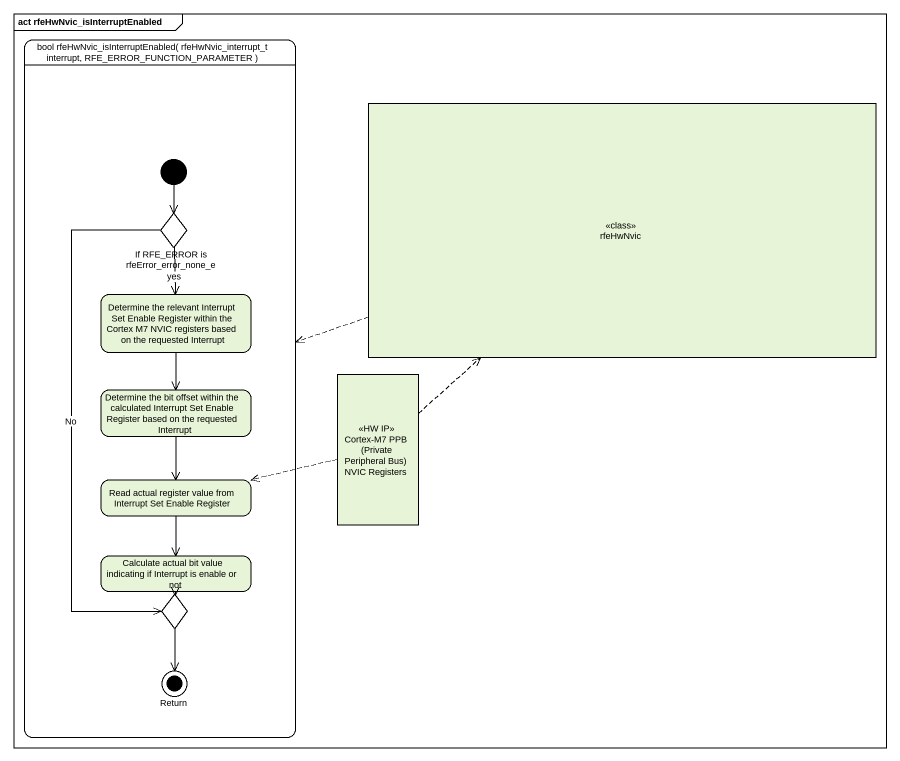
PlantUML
@startuml
mainframe act rfeHwNvic_isInterruptEnabled
hide empty description
state "bool rfeHwNvic_isInterruptEnabled( rfeHwNvic_interrupt_t interrupt, RFE_ERROR_FUNCTION_PARAMETER )" as bool_rfeHwNvic {
  state "If RFE_ERROR is rfeError_error_none_e" as If_RFE_ERROR_is_rfeError <<choice>>
  state "Determine the relevant Interrupt Set Enable Register within the Cortex M7 NVIC registers based on the requested Interrupt" as Determine_the_relevant
  state "Determine the bit offset within the calculated Interrupt Set Enable Register based on the requested Interrupt" as Determine_the_bit_offset
  state "Read actual register value from Interrupt Set Enable Register" as Read_actual_register_value
  state "Calculate actual bit value indicating if Interrupt is enable or not" as Calculate_actual_bit_value
  state choice1 <<choice>>
  state "Return" as Return_ <<end>>
  [*] --> If_RFE_ERROR_is_rfeError
}
state rfeHwNvic <<class>>
state "Cortex-M7 PPB (Private Peripheral Bus) NVIC Registers" as Cortex_M7_PPB_Private <<HW IP>>
rfeHwNvic -left[dashed]-> bool_rfeHwNvic
If_RFE_ERROR_is_rfeError --> Determine_the_relevant : yes
If_RFE_ERROR_is_rfeError --> choice1 : No
Determine_the_relevant --> Determine_the_bit_offset
Determine_the_bit_offset --> Read_actual_register_value
Cortex_M7_PPB_Private -up[dashed]-> rfeHwNvic
Cortex_M7_PPB_Private -left[dashed]-> Read_actual_register_value
Read_actual_register_value --> Calculate_actual_bit_value
Calculate_actual_bit_value --> choice1
choice1 --> Return_
@enduml
